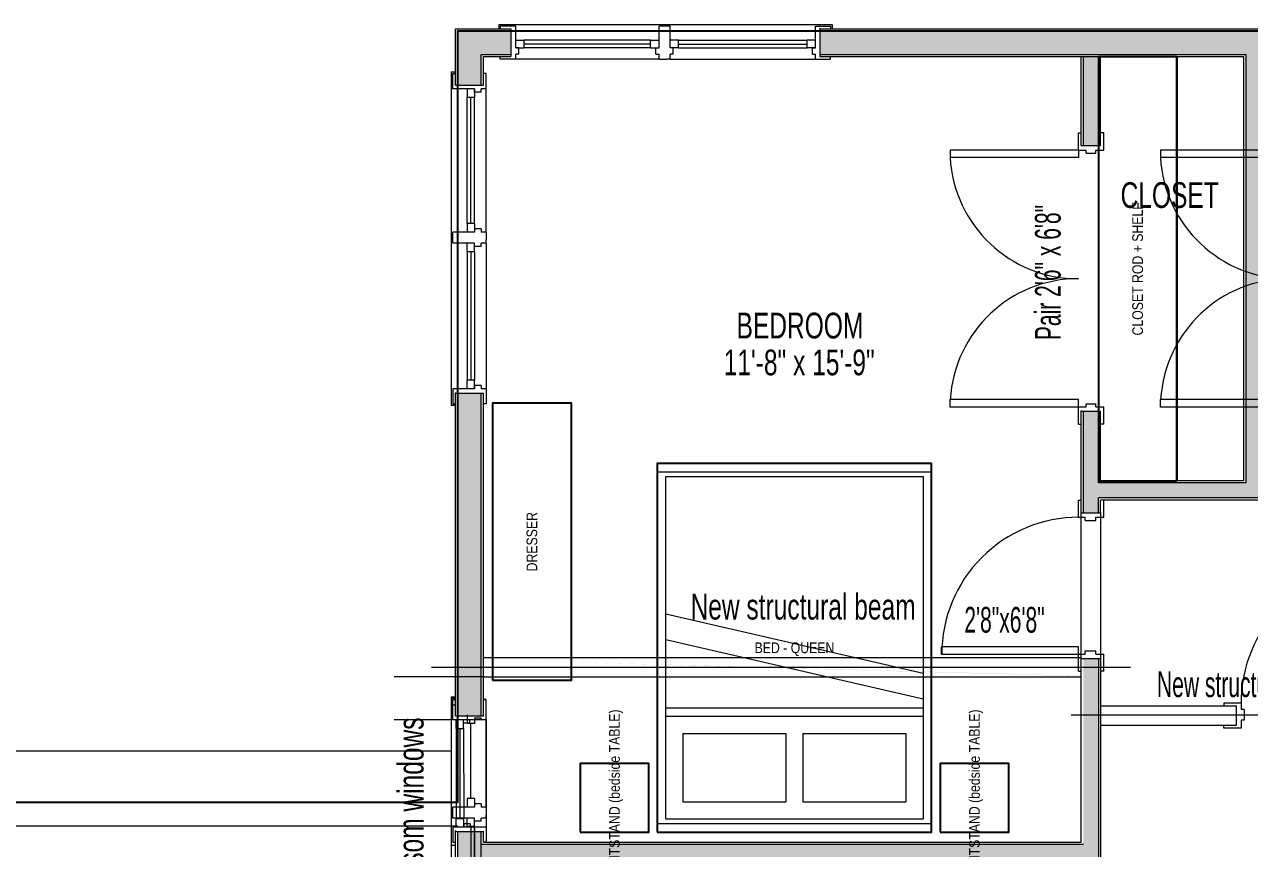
# Model space of a CAD drawing. Extents: x -864 to 864, y -576 to 576.
# Drawn here: x -292.4 to -6.5, y 38.9 to 231.2 of the extents above; entities that cross this region are included whole.
import ezdxf
from ezdxf.enums import TextEntityAlignment as Align

# ---------------------------------------------------------------- set-up
doc = ezdxf.new("R2010")
doc.units = 0
doc.header["$MEASUREMENT"] = 0
for name, color, linetype in [('1.2BEAM-FLUSH', 7, 'Continuous'), ('1.2CASEWORK', 30, 'Continuous'), ('1.2DEMO', 3, 'Continuous'), ('1.2DOORS', 1, 'Continuous'), ('1.2FILL', 7, 'Continuous'), ('1.2FLOOR-LEVELS', 30, 'Continuous'), ('1.2FURN', 11, 'Continuous'), ('1.2NOTES', 3, 'Continuous'), ('1.2OBJNAMES', 2, 'Continuous'), ('1.2RMNAMES', 3, 'Continuous'), ('1.2ROOF', 8, 'Continuous'), ('1.2WALLS', 1, 'Continuous'), ('1.2WINDOWS', 3, 'Continuous')]:
    doc.layers.add(name, color=color, linetype=linetype)
doc.styles.add('DCADTXTSTYLE1', font='ARIAL NARROW')
doc.styles.add('DCADTXTSTYLE28', font='ARIAL NARROW')
doc.styles.add('DCADTXTSTYLE41', font='ARIAL NARROW')
doc.styles.add('DCADTXTSTYLE42', font='ARIAL NARROW')
doc.styles.add('DCADTXTSTYLE43', font='ARIAL NARROW')
doc.styles.add('DCADTXTSTYLE45', font='ARIAL NARROW')
doc.styles.add('DCADTXTSTYLE55', font='ARIAL NARROW')
doc.styles.add('DCADTXTSTYLE71', font='ARIAL NARROW')
doc.styles.add('DCADTXTSTYLE74', font='ARIAL NARROW')

msp = doc.modelspace()

# ---------------------------------------------------------------- hatches: boundary and pattern name
at = {"layer": '1.2FILL', "linetype": 'Continuous', "lineweight": 0, "ltscale": 12}
for points in [[(-191.3, 229.72), (-191.3, 217.05), (-185.8, 217.05), (-185.8, 224.22), (-178.95, 224.22), (-178.95, 229.72)], [(-41.8, 71.72), (-41.8, 79.11), (-185.8, 82.97), (-185.8, 145.22), (-191.3, 145.22), (-191.33, 69.84), (-185.83, 69.84), (-185.8, 79.11), (-191.3, 79.11), (-191.3, 83.44), (-185.8, 83.44), (-185.8, 82.97), (-45.3, 79.11), (-45.3, 39.9), (-41.8, 39.9), (-41.8, -4.6), (-45.3, -4.6), (-45.3, -23.6), (-41.8, -23.6), (-41.8, 68.22), (-41.8, 71.72)], [(-185.8, 39.9), (-185.8, 42.93), (-191.3, 42.82), (-191.3, 33.22), (-185.8, 33.22), (-185.8, 36.4), (-73.8, 36.4), (-73.8, -23.6), (-111.03, -23.6), (-111.03, -27.1), (-67.8, -27.1), (-67.8, -23.6), (-70.3, -23.6), (-70.3, -4.6), (-45.3, -4.6), (-41.8, -4.6), (-41.8, 1.65), (-45.3, 1.65), (-45.3, -1.1), (-70.3, -1.1), (-70.3, 36.4), (-45.3, 36.4), (-45.3, 33.65), (-41.8, 33.65), (-41.8, 39.9), (-45.3, 39.9)]]:
    msp.add_hatch(color=7, dxfattribs=at).paths.add_polyline_path(points, flags=0)
at = {"layer": '1.2FILL', "linetype": 'Continuous', "lineweight": 0, "ltscale": 8}
for points in [[(30.45, 224.22), (33.95, 224.22), (33.95, 202.97), (34.45, 202.97), (34.45, 223.72), (48.7, 223.72), (48.7, 229.72), (-106.8, 229.72), (-106.8, 224.22), (-7.42, 224.22), (-3.92, 224.22)], [(3.8, 120.72), (3.8, 124.22), (30.45, 124.25), (30.45, 140.97), (33.95, 140.97), (33.95, 124.22), (30.45, 124.22), (-3.92, 124.22), (-3.92, 224.22), (-7.42, 224.22), (-7.42, 124.22), (-41.8, 124.22), (-41.8, 223.72), (-45.3, 223.72), (-45.3, 202.97), (-41.8, 202.97), (-41.8, 140.97), (-45.3, 140.97), (-45.3, 117.28), (-41.8, 117.28), (-41.8, 120.72)], [(-191.3, 79.11), (-185.8, 79.11), (-185.8, 83.44), (-191.3, 83.44)], [(-45.3, 79.11), (-41.8, 79.11), (-41.8, 83.28), (-45.3, 83.28)]]:
    msp.add_hatch(color=7, dxfattribs=at).paths.add_polyline_path(points, flags=0)

# ---------------------------------------------------------------- linework, layer by layer
at = {"layer": '1.2BEAM-FLUSH', "color": 7, "linetype": 'Continuous', "lineweight": 0, "ltscale": 12}
for p, q in [((-197.42, 81.26), (-34.34, 81.26)), ((-48.14, 70.11), (98.78, 70.11))]:
    msp.add_line(p, q, dxfattribs=at)
at = {"layer": '1.2CASEWORK', "color": 1, "linetype": 'Continuous', "lineweight": 0, "ltscale": 4}
msp.add_line((-23.45, 223.72), (-23.45, 124.72), dxfattribs=at)
at = {"layer": '1.2DEMO', "color": 11, "linetype": 'Continuous', "lineweight": 0, "ltscale": 2}
for p, q in [((2.67, 201.92), (-27.33, 201.92)), ((-27.33, 201.92), (-27.33, 200.17)), ((2.67, 200.17), (-27.33, 200.17)), ((2.67, 143.67), (-27.33, 143.67)), ((-27.33, 141.92), (-27.33, 143.67)), ((2.67, 141.92), (-27.33, 141.92)), ((-45.8, 83.47), (-45.8, 117.36)), ((-41.3, 117.36), (-41.3, 82.56)), ((-185.3, 83.47), (-45.8, 83.47)), ((-185.3, 78.97), (-45.8, 78.97)), ((-41.3, 72.22), (-9.59, 72.22)), ((-8.53, 72.85), (-12.53, 72.85)), ((-12.53, 72.85), (-12.53, 72.22)), ((-9.59, 67.72), (-9.59, 72.22)), ((-8.53, 72.85), (-8.53, 71.35)), ((-7.78, 71.35), (-8.53, 71.35)), ((-8.53, 68.85), (-8.53, 66.97)), ((-7.78, 68.85), (-8.53, 68.85)), ((-7.78, 71.35), (-7.78, 68.85)), ((-41.3, 67.72), (-9.59, 67.72)), ((-12.53, 66.97), (-12.53, 67.6)), ((-8.53, 66.97), (-12.53, 66.97))]:
    msp.add_line(p, q, dxfattribs=at)
for centre, radius, start, end in [((2.67, 201.92), 30.05, 183.3385, 269.9183), ((2.67, 141.92), 30, 90, 176.6615), ((23.41, 72.85), 31.94, 89.8972, 180)]:
    msp.add_arc(centre, radius, start, end, dxfattribs=at)
at = {"layer": '1.2DOORS', "color": 3, "linetype": 'Continuous', "lineweight": 0, "ltscale": 24}
for p, q in [((-46.42, 201.92), (-46.42, 205.92)), ((-40.55, 201.92), (-40.55, 205.92)), ((-46.42, 201.92), (-76.42, 201.92)), ((-76.42, 201.92), (-76.42, 200.17)), ((-46.42, 200.17), (-76.42, 200.17)), ((-46.42, 201.92), (-46.42, 200.17)), ((-46.42, 201.92), (-44.67, 201.92)), ((-44.67, 201.17), (-44.67, 201.92)), ((-44.67, 201.17), (-42.42, 201.17)), ((-42.42, 201.92), (-40.55, 201.92)), ((-42.42, 201.17), (-42.42, 201.92)), ((-46.42, 143.67), (-76.42, 143.67)), ((-76.42, 141.92), (-76.42, 143.67)), ((-46.42, 141.92), (-46.42, 143.67)), ((-46.42, 141.92), (-76.42, 141.92)), ((-46.42, 137.97), (-46.42, 141.97)), ((-46.42, 141.97), (-44.67, 141.97)), ((-44.67, 141.97), (-44.67, 142.72)), ((-44.67, 142.72), (-42.42, 142.72)), ((-42.42, 141.97), (-42.42, 142.72)), ((-42.42, 141.97), (-40.55, 141.97)), ((-40.55, 137.97), (-40.55, 141.97)), ((-46.42, 116.22), (-46.42, 120.22)), ((-40.55, 116.22), (-40.55, 120.22)), ((-46.42, 116.22), (-44.92, 116.22)), ((-44.92, 115.47), (-44.92, 116.22)), ((-44.92, 115.47), (-42.42, 115.47)), ((-42.42, 116.22), (-40.55, 116.22)), ((-42.42, 115.47), (-42.42, 116.22)), ((-46.42, 85.97), (-78.42, 85.97)), ((-78.42, 84.22), (-78.42, 85.97)), ((-46.42, 84.22), (-46.42, 85.97)), ((-46.42, 84.22), (-78.42, 84.22)), ((-46.42, 80.28), (-46.42, 84.28)), ((-46.42, 84.28), (-44.92, 84.28)), ((-44.92, 84.28), (-44.92, 85.03)), ((-44.92, 85.03), (-42.42, 85.03)), ((-42.42, 84.28), (-42.42, 85.03)), ((-42.42, 84.28), (-40.55, 84.28)), ((-40.55, 80.28), (-40.55, 84.28))]:
    msp.add_line(p, q, dxfattribs=at)
at = {"layer": '1.2DOORS', "color": 3, "linetype": 'Continuous', "lineweight": 0, "ltscale": 12}
for p, q in [((-46.42, 205.92), (-45.8, 205.92)), ((-40.55, 205.92), (-41.17, 205.92)), ((-46.42, 137.97), (-45.8, 137.97)), ((-40.55, 137.97), (-41.17, 137.97)), ((-46.42, 120.22), (-45.8, 120.22)), ((-40.55, 120.22), (-41.17, 120.22)), ((-46.42, 80.28), (-45.8, 80.28)), ((-40.55, 80.28), (-41.17, 80.28))]:
    msp.add_line(p, q, dxfattribs=at)
at = {"layer": '1.2DOORS', "color": 1, "linetype": 'Continuous', "lineweight": 0, "ltscale": 12}
for centre, radius, start, end in [((-46.42, 201.92), 30.05, 183.3385, 269.9183), ((-46.42, 141.92), 30, 90, 176.6615)]:
    msp.add_arc(centre, radius, start, end, dxfattribs=at)
at = {"layer": '1.2DOORS', "color": 1, "linetype": 'Continuous', "lineweight": 0}
msp.add_arc((-46.42, 84.28), 31.94, 90, 180.1027, dxfattribs=at)
at = {"layer": '1.2DOORS', "color": 51, "linetype": 'Continuous', "lineweight": 0, "ltscale": 12}
for p in [(-45.8, 140.97), (-45.8, 83.28)]:
    msp.add_point(p, dxfattribs=at)
at = {"layer": '1.2FILL', "color": 51, "linetype": 'Continuous', "lineweight": 0, "ltscale": 8}
for p, q in [((-185.3, 78.97), (-206.12, 78.97)), ((-185.3, 68.97), (-206.12, 68.97))]:
    msp.add_line(p, q, dxfattribs=at)
at = {"layer": '1.2FLOOR-LEVELS'}
msp.add_lwpolyline([(-743.3, 49.72), (-191.31, 49.72), (-191.31, 49.72), (-191.31, 49.72), (-191.31, 49.72), (-191.31, 49.72), (-191.31, 49.72), (-191.3, 49.72), (-191.3, 49.72), (-191.3, 49.72), (-191.3, 49.72), (-191.3, 49.72), (-191.3, 49.73), (-191.3, 49.73), (-191.3, 49.73), (-191.3, 49.73), (-191.3, 49.73), (-191.3, 49.73), (-191.3, 229.72), (-191.3, 229.72), (-191.3, 229.72), (216.7, 229.72)], dxfattribs=at)
at = {"layer": '1.2FURN', "color": 11, "linetype": 'Continuous', "lineweight": 0, "ltscale": 12}
for p, q in [((-144.73, 126.76), (-144.73, 128.76)), ((-144.73, 128.76), (-80.73, 128.76)), ((-80.73, 128.76), (-80.73, 126.76)), ((-80.73, 126.76), (-144.73, 126.76)), ((-142.73, 45.76), (-142.73, 125.76)), ((-142.73, 125.76), (-82.73, 125.76)), ((-82.73, 125.76), (-82.73, 45.76)), ((-82.73, 79.76), (-142.76, 93.61)), ((-82.73, 73.76), (-142.76, 87.61)), ((-142.73, 71.76), (-82.73, 71.76)), ((-82.73, 69.76), (-142.73, 69.76)), ((-138.73, 49.76), (-138.73, 65.76)), ((-138.73, 65.76), (-114.73, 65.76)), ((-114.73, 65.76), (-114.73, 49.76)), ((-110.73, 49.76), (-110.73, 65.76)), ((-110.73, 65.76), (-86.73, 65.76)), ((-86.73, 65.76), (-86.73, 49.76)), ((-162.73, 42.76), (-162.73, 58.76)), ((-162.73, 58.76), (-146.73, 58.76)), ((-146.73, 58.76), (-146.73, 42.76)), ((-78.73, 42.76), (-78.73, 58.76)), ((-78.73, 58.76), (-62.73, 58.76)), ((-62.73, 58.76), (-62.73, 42.76)), ((-114.73, 49.76), (-138.73, 49.76)), ((-86.73, 49.76), (-110.73, 49.76)), ((-82.73, 45.76), (-142.73, 45.76)), ((-144.73, 42.76), (-144.73, 44.76)), ((-144.73, 44.76), (-80.73, 44.76)), ((-80.73, 44.76), (-80.73, 42.76)), ((-146.73, 42.76), (-162.73, 42.76)), ((-80.73, 42.76), (-144.73, 42.76)), ((-62.73, 42.76), (-78.73, 42.76))]:
    msp.add_line(p, q, dxfattribs=at)
msp.add_lwpolyline([(-183.22, 78.19), (-164.78, 78.19), (-164.78, 142.82), (-183.22, 142.82)], close=True, dxfattribs=at)
at = {"layer": '1.2NOTES', "color": 7, "linetype": 'Continuous', "lineweight": 0, "ltscale": 4}
for p, q in [((-743.3, 49.72), (-191.3, 49.72)), ((-737.8, 44.22), (-191.3, 44.22))]:
    msp.add_line(p, q, dxfattribs=at)
at = {"layer": '1.2OBJNAMES'}
for points in [[(-23.5, 124.7), (-23.5, 223.7), (-41.8, 223.7), (-41.8, 124.7)], [(-183.22, 78.19), (-164.78, 78.19), (-164.78, 142.82), (-183.22, 142.82)], [(-144.73, 42.76), (-80.73, 42.76), (-80.73, 128.76), (-144.73, 128.76)], [(-162.73, 42.76), (-146.73, 42.76), (-146.73, 58.76), (-162.73, 58.76)], [(-78.73, 42.76), (-62.73, 42.76), (-62.73, 58.76), (-78.73, 58.76)]]:
    msp.add_lwpolyline(points, close=True, dxfattribs=at)
at = {"layer": '1.2ROOF', "color": 3, "linetype": 'Continuous', "lineweight": 0, "ltscale": 12}
msp.add_line((-755.3, 61.72), (-192.8, 61.72), dxfattribs=at)
at = {"layer": '1.2WALLS', "color": 132, "linetype": 'Continuous', "lineweight": 0, "ltscale": 12}
for p, q in [((-191.8, 230.22), (-178.95, 230.22)), ((-191.8, 217.05), (-191.8, 230.22)), ((-191.8, 217.05), (-191.8, 230.22)), ((-106.8, 230.22), (48.7, 230.22)), ((-191.83, 69.84), (-191.8, 145.22)), ((-191.8, 33.22), (-191.8, 42.93))]:
    msp.add_line(p, q, dxfattribs=at)
at = {"layer": '1.2WALLS', "color": 7, "linetype": 'Continuous', "lineweight": 0, "ltscale": 12}
for p, q in [((-191.3, 229.72), (-178.95, 229.72)), ((-191.3, 217.05), (-191.3, 229.72)), ((-191.3, 217.05), (-191.3, 229.72)), ((-106.8, 229.72), (48.7, 229.72)), ((-185.8, 224.22), (-178.95, 224.22)), ((-185.8, 217.05), (-185.8, 224.22)), ((-106.8, 224.22), (-7.42, 224.22)), ((-45.3, 202.97), (-45.3, 223.72)), ((-41.8, 202.97), (-41.8, 223.72)), ((-7.42, 224.22), (-7.42, 124.22)), ((-191.33, 69.84), (-191.3, 145.22)), ((-185.83, 69.84), (-185.8, 145.22)), ((-45.3, 117.28), (-45.3, 140.97)), ((-41.8, 124.22), (-41.8, 140.97)), ((-7.42, 124.22), (-41.8, 124.22)), ((6.95, 120.72), (-41.8, 120.72)), ((-41.8, 117.28), (-41.8, 120.72)), ((-41.8, 83.28), (-41.8, 33.65)), ((-191.3, 33.22), (-191.3, 42.93)), ((-185.8, 33.22), (-185.8, 42.93)), ((-185.8, 39.9), (-45.3, 39.9))]:
    msp.add_line(p, q, dxfattribs=at)
at = {"layer": '1.2WALLS', "color": 1, "linetype": 'Continuous', "lineweight": 0, "ltscale": 12}
for p, q in [((-178.95, 230.22), (-178.95, 223.72)), ((-106.8, 230.22), (-106.8, 223.72)), ((-191.8, 217.05), (-185.3, 217.05)), ((-45.8, 202.97), (-41.3, 202.97)), ((-191.8, 145.22), (-185.3, 145.22)), ((-45.8, 140.97), (-41.3, 140.97)), ((-45.8, 117.28), (-41.3, 117.28)), ((-45.8, 83.28), (-41.3, 83.28)), ((-185.33, 69.84), (-191.83, 69.84)), ((-185.3, 42.82), (-191.8, 42.82))]:
    msp.add_line(p, q, dxfattribs=at)
at = {"layer": '1.2WALLS', "color": 5, "linetype": 'Continuous', "lineweight": 0, "ltscale": 12}
for p, q in [((-185.3, 223.72), (-178.95, 223.72)), ((-185.3, 217.05), (-185.3, 223.72)), ((-106.8, 223.72), (-7.92, 223.72)), ((-45.8, 202.97), (-45.8, 223.72)), ((-41.3, 202.97), (-41.3, 223.72)), ((-7.92, 223.72), (-7.92, 124.72)), ((-185.33, 69.84), (-185.3, 145.22)), ((-45.8, 117.28), (-45.8, 140.97)), ((-41.3, 124.72), (-41.3, 140.97)), ((-7.92, 124.72), (-41.3, 124.72)), ((6.45, 120.22), (-41.3, 120.22)), ((-41.3, 117.28), (-41.3, 120.22)), ((-45.8, 40.4), (-45.8, 83.28)), ((-41.3, 83.28), (-41.3, 83.28)), ((-41.3, 83.28), (-41.3, 33.65)), ((-185.3, 40.4), (-185.3, 42.93)), ((-185.3, 40.4), (-45.8, 40.4))]:
    msp.add_line(p, q, dxfattribs=at)
at = {"layer": '1.2WALLS', "color": 51, "linetype": 'Continuous', "lineweight": 0, "ltscale": 8}
msp.add_point((-185.8, 81.22), dxfattribs=at)
at = {"layer": '1.2WINDOWS', "color": 7, "linetype": 'Continuous', "lineweight": 0, "ltscale": 12}
for p, q in [((-181.71, 231.22), (-103.95, 231.22)), ((-144.32, 223.1), (-177.78, 223.1)), ((-141.77, 223.1), (-107.8, 223.1)), ((-192.8, 220.14), (-192.8, 142.38)), ((-184.67, 182.75), (-184.67, 216.21)), ((-184.67, 180.2), (-184.67, 146.22)), ((-192.8, 74.34), (-192.8, 39.68)), ((-184.7, 68.95), (-184.67, 43.93))]:
    msp.add_line(p, q, dxfattribs=at)
at = {"layer": '1.2WINDOWS', "color": 7, "linetype": 'Continuous', "lineweight": 0, "ltscale": 24}
for p, q in [((-181.71, 231.22), (-181.71, 230.22)), ((-103.95, 231.22), (-103.95, 230.22)), ((-192.8, 220.14), (-191.8, 220.14)), ((-192.8, 142.38), (-191.8, 142.38)), ((-192.8, 74.34), (-191.8, 74.34)), ((-191.7, 66.95), (-191.67, 45.93)), ((-189.95, 66.95), (-189.92, 45.93)), ((-192.8, 39.68), (-191.8, 39.68))]:
    msp.add_line(p, q, dxfattribs=at)
at = {"layer": '1.2WINDOWS', "color": 3, "linetype": 'Continuous', "lineweight": 0, "ltscale": 24}
for p, q in [((-177.78, 230.85), (-181.37, 230.85)), ((-181.37, 230.85), (-181.37, 230.22)), ((-177.78, 225.79), (-177.78, 230.85)), ((-144.32, 225.79), (-144.32, 230.85)), ((-141.77, 230.85), (-144.32, 230.85)), ((-141.77, 225.79), (-141.77, 230.85)), ((-107.8, 230.85), (-104.3, 230.85)), ((-107.8, 225.79), (-107.8, 230.85)), ((-104.3, 230.85), (-104.3, 230.22)), ((-181.37, 223.1), (-181.37, 223.72)), ((-177.78, 223.1), (-181.37, 223.1)), ((-177.03, 225.79), (-177.78, 225.79)), ((-177.78, 223.1), (-177.78, 224.29)), ((-177.03, 224.29), (-177.78, 224.29)), ((-177.03, 224.29), (-177.03, 225.79)), ((-145.07, 225.79), (-144.32, 225.79)), ((-145.07, 224.29), (-145.07, 225.79)), ((-145.07, 224.29), (-144.32, 224.29)), ((-144.32, 223.1), (-144.32, 224.29)), ((-144.32, 223.1), (-142.57, 223.1)), ((-141.77, 223.1), (-142.52, 223.1)), ((-141.02, 225.79), (-141.77, 225.79)), ((-141.77, 223.1), (-141.77, 224.29)), ((-141.02, 224.29), (-141.77, 224.29)), ((-141.02, 224.29), (-141.02, 225.79)), ((-108.55, 225.79), (-107.8, 225.79)), ((-108.55, 224.29), (-108.55, 225.79)), ((-108.55, 224.29), (-107.8, 224.29)), ((-107.8, 223.1), (-107.8, 224.29)), ((-107.8, 223.1), (-104.3, 223.1)), ((-104.3, 223.1), (-104.3, 223.72)), ((-192.42, 216.21), (-192.42, 219.8)), ((-192.42, 219.8), (-191.8, 219.8)), ((-184.67, 219.8), (-185.3, 219.8)), ((-184.67, 216.21), (-184.67, 219.8)), ((-187.37, 216.21), (-192.42, 216.21)), ((-187.37, 215.46), (-187.37, 216.21)), ((-185.87, 215.46), (-187.37, 215.46)), ((-184.67, 216.21), (-185.87, 216.21)), ((-185.87, 215.46), (-185.87, 216.21)), ((-187.37, 183.5), (-187.37, 182.75)), ((-185.87, 183.5), (-187.37, 183.5)), ((-185.87, 183.5), (-185.87, 182.75)), ((-187.37, 182.75), (-192.42, 182.75)), ((-192.42, 180.2), (-192.42, 182.75)), ((-187.37, 180.2), (-192.42, 180.2)), ((-187.37, 179.45), (-187.37, 180.2)), ((-184.67, 182.75), (-185.87, 182.75)), ((-184.67, 180.2), (-185.87, 180.2)), ((-185.87, 179.45), (-185.87, 180.2)), ((-184.67, 182.75), (-184.67, 181)), ((-184.67, 180.2), (-184.67, 180.95)), ((-185.87, 179.45), (-187.37, 179.45)), ((-192.42, 146.22), (-192.42, 142.72)), ((-187.37, 146.22), (-192.42, 146.22)), ((-187.37, 146.97), (-187.37, 146.22)), ((-185.87, 146.97), (-187.37, 146.97)), ((-185.87, 146.97), (-185.87, 146.22)), ((-184.67, 146.22), (-185.87, 146.22)), ((-184.67, 146.22), (-184.67, 142.72)), ((-192.42, 142.72), (-191.8, 142.72)), ((-184.67, 142.72), (-185.3, 142.72)), ((-192.45, 68.95), (-192.45, 72.45)), ((-192.45, 72.45), (-191.83, 72.45)), ((-184.67, 73.59), (-185.3, 73.59)), ((-184.7, 68.95), (-184.67, 73.59)), ((-189.95, 68.95), (-192.45, 68.95)), ((-189.95, 68.2), (-189.95, 68.95)), ((-184.7, 68.95), (-188.45, 68.95)), ((-188.45, 68.2), (-188.45, 68.95)), ((-188.45, 68.2), (-189.95, 68.2)), ((-192.42, 43.93), (-192.42, 40.43)), ((-189.92, 43.93), (-192.42, 43.93)), ((-189.92, 44.68), (-189.92, 43.93)), ((-188.42, 44.68), (-189.92, 44.68)), ((-188.42, 44.68), (-188.42, 43.93)), ((-184.67, 43.93), (-188.42, 43.93)), ((-184.67, 43.93), (-184.67, 40.4)), ((-192.42, 40.43), (-191.8, 40.43)), ((-184.67, 40.4), (-185.3, 40.4))]:
    msp.add_line(p, q, dxfattribs=at)
at = {"layer": '1.2WINDOWS', "color": 3, "linetype": 'Continuous', "lineweight": 0, "ltscale": 12}
for p, q in [((-177.78, 227.54), (-175.78, 227.54)), ((-175.78, 225.79), (-175.78, 227.54)), ((-146.32, 226.67), (-175.78, 226.67)), ((-146.32, 225.79), (-146.32, 227.54)), ((-146.32, 227.54), (-144.32, 227.54)), ((-139.77, 227.54), (-141.77, 227.54)), ((-139.77, 225.79), (-139.77, 227.54)), ((-139.77, 226.67), (-109.8, 226.67)), ((-109.8, 225.79), (-109.8, 227.54)), ((-107.8, 227.54), (-109.8, 227.54)), ((-177.78, 225.79), (-175.78, 225.79)), ((-146.32, 225.79), (-144.32, 225.79)), ((-139.77, 225.79), (-141.77, 225.79)), ((-107.8, 225.79), (-109.8, 225.79)), ((-189.12, 216.21), (-189.12, 214.21)), ((-187.37, 216.21), (-187.37, 214.21)), ((-187.37, 214.21), (-189.12, 214.21)), ((-188.24, 184.75), (-188.24, 214.21)), ((-187.37, 184.75), (-189.12, 184.75)), ((-189.12, 184.75), (-189.12, 182.75)), ((-187.37, 184.75), (-187.37, 182.75)), ((-189.12, 178.2), (-189.12, 180.2)), ((-187.37, 178.2), (-187.37, 180.2)), ((-187.37, 178.2), (-189.12, 178.2)), ((-188.24, 178.2), (-188.24, 148.22)), ((-187.37, 148.22), (-189.12, 148.22)), ((-189.12, 146.22), (-189.12, 148.22)), ((-187.37, 146.22), (-187.37, 148.22)), ((-191.7, 66.95), (-191.7, 68.95)), ((-189.95, 66.95), (-189.95, 68.95)), ((-191.7, 66.95), (-189.95, 66.95)), ((-190.83, 66.95), (-190.8, 45.93)), ((-191.67, 45.93), (-189.92, 45.93)), ((-191.67, 43.93), (-191.67, 45.93)), ((-189.92, 43.93), (-189.92, 45.93))]:
    msp.add_line(p, q, dxfattribs=at)
at = {"layer": '1.2WINDOWS', "color": 11, "linetype": 'Continuous', "lineweight": 0, "ltscale": 24}
for p, q in [((-146.32, 227.54), (-175.78, 227.54)), ((-139.77, 227.54), (-109.8, 227.54)), ((-146.32, 225.79), (-175.78, 225.79)), ((-139.77, 225.79), (-109.8, 225.79)), ((-189.12, 184.75), (-189.12, 214.21)), ((-187.37, 184.75), (-187.37, 214.21)), ((-189.12, 178.2), (-189.12, 148.22)), ((-187.37, 178.2), (-187.37, 148.22))]:
    msp.add_line(p, q, dxfattribs=at)
at = {"layer": '1.2WINDOWS', "color": 11, "linetype": 'Continuous', "lineweight": 0, "ltscale": 2}
for p, q in [((-192.8, 74.04), (-192.8, 34.21)), ((-192.8, 74.04), (-191.8, 74.04)), ((-192.45, 68.97), (-192.42, 73.7)), ((-192.42, 73.7), (-191.8, 73.7)), ((-184.67, 73.7), (-185.3, 73.7)), ((-184.7, 68.97), (-184.67, 73.7)), ((-187.39, 68.97), (-192.45, 68.97)), ((-189.12, 70.11), (-189.12, 68.11)), ((-187.37, 69.36), (-187.39, 68.97)), ((-187.39, 68.97), (-187.37, 68.11)), ((-185.87, 69.36), (-187.37, 69.36)), ((-185.87, 69.36), (-185.89, 68.97)), ((-184.7, 68.97), (-185.89, 68.97)), ((-184.67, 48.57), (-184.7, 68.97)), ((-187.37, 68.11), (-189.12, 68.11)), ((-188.24, 50.57), (-188.24, 68.11)), ((-187.37, 50.57), (-189.12, 50.57)), ((-189.12, 50.57), (-189.12, 48.57)), ((-187.37, 50.57), (-187.37, 48.57)), ((-187.37, 49.32), (-187.37, 48.57)), ((-185.87, 49.32), (-187.37, 49.32)), ((-185.87, 49.32), (-185.87, 48.57)), ((-187.37, 48.57), (-192.42, 48.57)), ((-192.42, 46.02), (-192.42, 48.57)), ((-187.37, 46.02), (-192.42, 46.02)), ((-189.12, 44.02), (-189.12, 46.02)), ((-187.37, 44.02), (-187.37, 46.02)), ((-187.37, 45.27), (-187.37, 46.02)), ((-184.67, 48.57), (-185.87, 48.57)), ((-184.67, 46.02), (-185.87, 46.02)), ((-185.87, 45.27), (-185.87, 46.02)), ((-184.67, 48.57), (-184.67, 46.82)), ((-184.67, 46.02), (-184.67, 46.77)), ((-184.67, 46.02), (-184.67, 43.93)), ((-192.42, 43.93), (-192.42, 40.43)), ((-187.37, 43.93), (-192.42, 43.93)), ((-187.37, 44.02), (-189.12, 44.02)), ((-188.24, 44.02), (-188.24, 25.97)), ((-185.87, 45.27), (-187.37, 45.27)), ((-187.37, 43.93), (-187.37, 25.97)), ((-187.37, 24.72), (-187.37, 43.93)), ((-184.67, 43.93), (-185.87, 43.93)), ((-184.67, 43.93), (-184.67, 40.4)), ((-184.67, 40.4), (-185.3, 40.4))]:
    msp.add_line(p, q, dxfattribs=at)
at = {"layer": '1.2WINDOWS', "color": 51, "linetype": 'Continuous', "lineweight": 0}
for p in [(-106.8, 230.22), (-191.8, 145.22), (-191.8, 42.93)]:
    msp.add_point(p, dxfattribs=at)
at = {"layer": '1.2WINDOWS', "color": 11, "linetype": 'Continuous', "lineweight": 0, "ltscale": 2}
msp.add_point((-191.8, 42.93), dxfattribs=at)

# ---------------------------------------------------------------- texts
at = {"layer": '1.2OBJNAMES', "style": 'DCADTXTSTYLE1'}
for s, p in [('CLOSET ROD + SHELF', (-32.65, 174.2)), ('DRESSER', (-174, 110.51)), ('NIGHTSTAND (bedside TABLE)', (-154.73, 50.76)), ('NIGHTSTAND (bedside TABLE)', (-70.73, 50.76))]:
    msp.add_text(s, height=2.5, rotation=90, dxfattribs=at).set_placement(p, align=Align.MIDDLE_CENTER)
msp.add_text('BED - QUEEN', height=2.5, dxfattribs=at).set_placement((-112.73, 85.76), align=Align.MIDDLE_CENTER)
at = {"layer": '1.2RMNAMES', "color": 5, "linetype": 'Continuous', "lineweight": 0, "ltscale": 8, "width": 0.833333}
for s, style, p in [('CLOSET', 'DCADTXTSTYLE43', (-36.63, 186.62)), ('BEDROOM', 'DCADTXTSTYLE28', (-126.25, 156.17))]:
    msp.add_text(s, height=6, dxfattribs=dict(at, style=style)).set_placement(p, align=Align.BOTTOM_LEFT)
at = {"layer": '1.2RMNAMES', "color": 3, "linetype": 'Continuous', "lineweight": 0, "ltscale": 12}
for s, style, width, p in [('Pair 2\'6" x 6\'8"', 'DCADTXTSTYLE74', 0.714286, (-48.82, 157.56)), ('New transom windows', 'DCADTXTSTYLE55', 0.833333, (-197.49, 12.21))]:
    msp.add_text(s, height=6, rotation=90, dxfattribs=dict(at, style=style, width=width)).set_placement(p, align=Align.BOTTOM_LEFT)
at = {"layer": '1.2RMNAMES', "color": 3, "linetype": 'Continuous', "lineweight": 0, "ltscale": 8}
for s, style, width, p in [('11\'-8" x 15\'-9"', 'DCADTXTSTYLE45', 0.833333, (-129.24, 147.56)), ('New structural beam', 'DCADTXTSTYLE41', 0.833333, (-136.98, 90.56)), ('New structural beam', 'DCADTXTSTYLE42', 0.714286, (-28.13, 72.45))]:
    msp.add_text(s, height=6, dxfattribs=dict(at, style=style, width=width)).set_placement(p, align=Align.BOTTOM_LEFT)
at = {"layer": '1.2RMNAMES', "color": 3, "linetype": 'Continuous', "lineweight": 0, "ltscale": 12, "style": 'DCADTXTSTYLE71', "width": 0.714286}
msp.add_text('2\'8"x6\'8"', height=6, dxfattribs=at).set_placement((-73.09, 87.5), align=Align.BOTTOM_LEFT)

doc.saveas('drawing.dxf')
